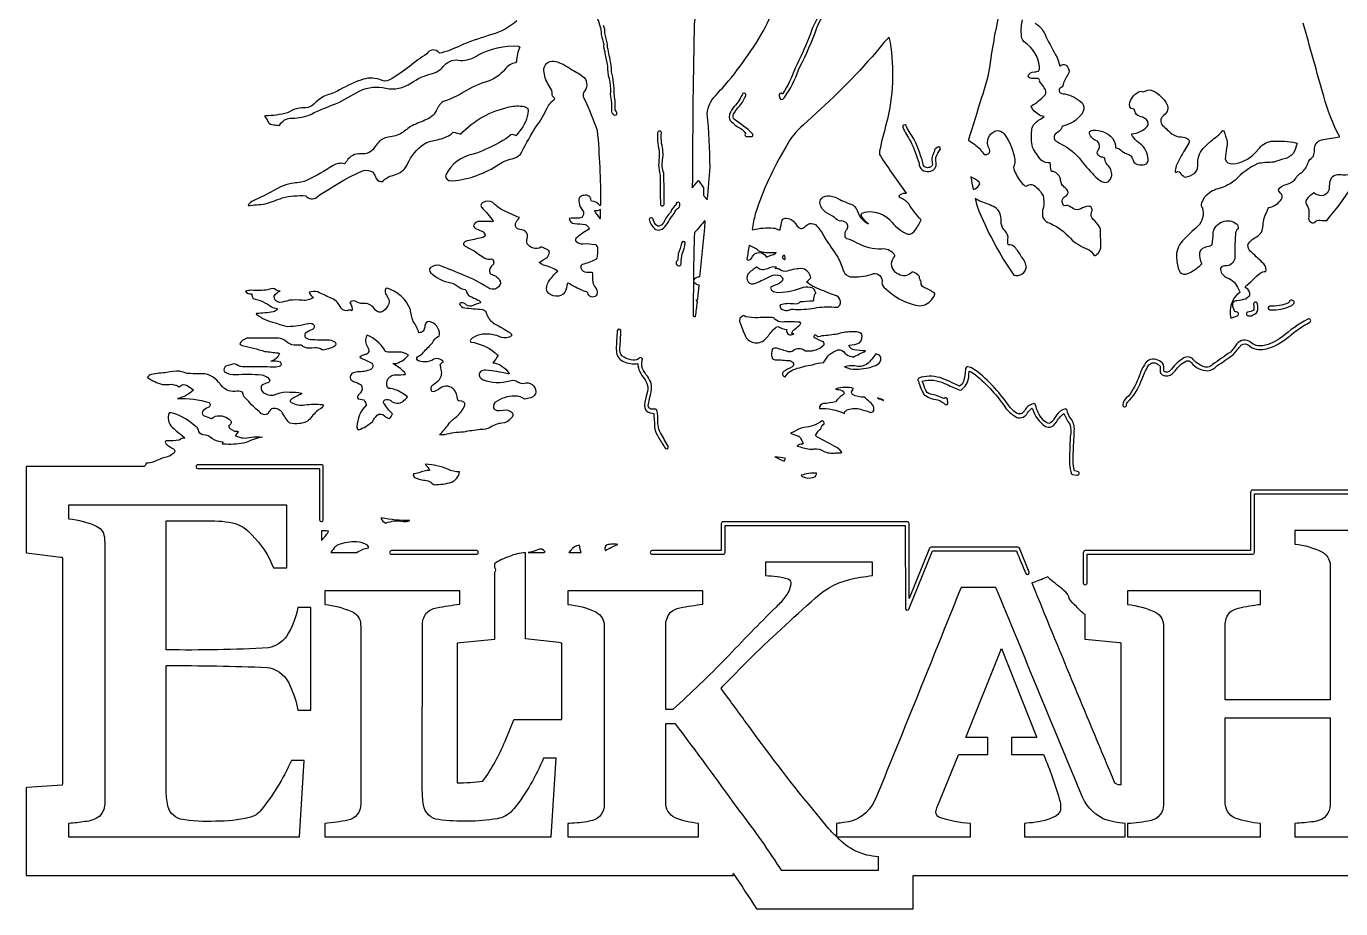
# Model space of a CAD drawing. Extents: x 0.5 to 28.5, y 0.6 to 43.4.
# Drawn here: x 0.71 to 15.94, y 22.43 to 32.66 of the extents above; entities that cross this region are included whole.
import ezdxf

# ---------------------------------------------------------------- set-up
doc = ezdxf.new("R2010")
doc.units = 0
doc.linetypes.add('0', pattern=[0])
doc.layers.add('1', color=7, linetype='0')

msp = doc.modelspace()

# ---------------------------------------------------------------- linework, layer by layer
at = {"layer": '1'}
for points in [[(8.540344, 33.155239, 0.070721), (8.449521, 32.603863, 0.003728), (8.429518, 30.783035), (8.500717, 30.868328), (8.501312, 30.86871), (8.560913, 30.782887), (8.560989, 30.696735), (8.599075, 30.650776), (8.602615, 30.645748), (8.603424, 30.649609, 0.009326), (8.634933, 31.024273, 0.027459), (8.600312, 31.644604, -0.172242), (8.69867, 31.850775, -0.019821), (8.778, 31.939068, 0.051521), (9.278996, 32.647156, 0.165371), (9.374159, 33.359829, -0.022156)], [(7.215347, 32.963093, -0.088274), (7.368088, 32.625256, -0.073813), (7.374481, 32.559452, -0.005746), (7.403366, 32.442867, 0.156517), (7.415405, 32.361324, 0.051913), (7.444611, 32.214039), (7.446991, 32.196209, 0.073699), (7.465027, 32.0508, -0.073564), (7.478745, 31.867771, -0.058927), (7.494399, 31.669825, 0.296148), (7.53372, 31.624634, 0.628052), (7.550156, 31.662739, -0.252484), (7.537384, 31.714848, 0.062849), (7.522476, 31.872082, 0.07454), (7.494664, 32.127007, 0.07171), (7.46559, 32.316959, 0.083918), (7.446198, 32.409328), (7.447235, 32.447308, -0.004043), (7.417145, 32.57542, 0.132058), (7.401794, 32.663448, 0.08743)], [(11.987274, 32.82259, 0.022174), (11.869003, 32.156979, -0.036503), (11.780909, 31.829126, -0.000697), (11.628597, 31.344156), (11.627931, 31.339756), (11.62735, 31.335346, -0.055548), (11.762909, 31.234943, 0.061281), (11.812195, 31.171932, 0.417345), (11.875793, 31.201496, 0.141045), (11.858215, 31.263256), (11.852736, 31.278585, -0.424428), (11.961897, 31.446941, -0.249152), (12.042908, 31.409557, -0.125573), (12.167739, 31.096727, -0.109066), (12.151855, 31.023441, 0.145896), (12.181732, 30.941059, 0.128868), (12.283676, 30.807468), (12.297318, 30.803852), (12.327789, 30.816784, -0.331445), (12.388733, 30.809483, -0.139283), (12.492508, 30.69173, -0.131893), (12.488038, 30.523479, 0.089673), (12.492294, 30.432178, 0.194964), (12.573669, 30.373028, -0.108057), (12.809921, 30.199467, 0.113305), (13.007977, 30.07449, -0.128835), (13.081924, 30.005581, 0.425861), (13.113846, 30.010342, 0.254888), (13.162369, 30.119137, 0.005023), (13.156876, 30.303661, 0.144783), (13.09198, 30.400501), (13.070831, 30.420574, -0.242075), (13.05072, 30.478863), (13.057342, 30.512691, 0.543404), (13.020767, 30.571041, 0.096051), (12.92926, 30.542118, -0.258391), (12.84489, 30.538824, 0.104469), (12.777781, 30.577732, 0.130252), (12.74324, 30.573978, -0.340164), (12.721282, 30.598324, -0.413544), (12.741013, 30.677898), (12.75415, 30.687389, 0.584821), (12.75953, 30.773775, 0.02755), (12.717636, 30.811016, -0.118911), (12.694261, 30.889385, 0.300743), (12.594208, 30.974751), (12.586273, 30.98061, 0.003877), (12.575287, 31.072094), (12.552628, 31.074802, -0.26465), (12.452362, 31.128262), (12.419952, 31.173534, -0.196544), (12.359283, 31.347965, -0.097733), (12.373062, 31.499058, -0.118371), (12.469803, 31.584705), (12.496033, 31.601849), (12.504822, 31.608768, -0.183375), (12.378914, 31.687338, -0.014809), (12.353821, 31.729969, 0.069392), (12.517584, 31.861176, 0.239755), (12.521484, 31.918423, 0.050101), (12.453474, 32.014233, 0.606333), (12.412552, 32.050228), (12.376648, 32.048412, -0.282611), (12.319579, 32.075024, -0.40534), (12.393201, 32.125671, 0.158009), (12.443008, 32.142338), (12.450165, 32.159855), (12.451631, 32.188236, 0.221314), (12.275416, 32.473988, -0.219469), (12.241318, 32.566944, -0.071606), (12.25383, 32.730404, 0.125284)], [(6.396347, 32.719494, -0.11175), (6.106949, 32.559132, 0.022463), (5.778854, 32.4482, -0.044799), (5.528122, 32.348026), (5.503036, 32.344044), (5.495895, 32.348797, 0.551642), (5.353317, 32.334286, 0.037428), (5.152115, 32.189709, -0.036053), (4.923161, 32.03315, -0.24293), (4.808025, 32.036961, 0.181038), (4.588318, 32.031811, 0.047797), (4.309509, 31.898388, -0.00139), (4.158676, 31.843281, 0.042737), (4.023578, 31.735268, -0.163573), (3.921078, 31.710831, 0.02418), (3.83931, 31.700817, 0.011985), (3.738403, 31.653835, -0.065597), (3.485611, 31.617725), (3.474304, 31.615025, -0.067566), (3.514969, 31.544918, 0.254825), (3.577469, 31.515507, -0.041451), (3.645477, 31.504414, -0.304854), (3.794693, 31.591442, 0.117507), (4.015944, 31.639088, -0.021634), (4.297714, 31.756756, 0.025226), (4.577621, 31.90823, -0.174525), (4.879944, 31.937973, 0.198722), (5.169891, 31.995403, -0.097423), (5.421097, 32.107815, 0.165256), (5.558121, 32.204952, -0.264636), (5.743286, 32.259922, 0.167353), (5.943832, 32.320621, -0.142372), (6.41626, 32.425053), (6.43315, 32.414967, 0.102981), (6.392075, 32.246731), (6.382767, 32.232868, 0.194183), (6.261124, 32.159977, -0.159887), (6.030502, 32.007755, 0.065564), (5.744186, 31.870052, -0.057212), (5.542633, 31.784016, 0.136081), (5.462265, 31.675053, -0.186858), (5.331161, 31.565922, 0.024202), (5.162827, 31.493298, -0.014897), (5.049881, 31.408909, -0.085769), (4.889431, 31.367777, 0.182642), (4.779541, 31.29314), (4.744904, 31.246708, -0.292043), (4.589401, 31.178471, 0.279958), (4.425474, 31.094673, -0.001913), (4.39949, 31.063663, 0.192076), (4.267776, 31.042019, -0.024989), (3.969318, 30.872017, -0.087555), (3.813522, 30.839779, 0.123056), (3.575165, 30.74744, -0.019317), (3.341395, 30.633713, 0.068648), (3.287399, 30.589954), (3.283142, 30.578808, 0.009414), (3.481689, 30.597813, 0.026175), (3.677399, 30.66827, -0.074443), (3.953293, 30.691799, 0.422188), (4.079041, 30.675694), (4.12003, 30.704977, -0.004678), (4.420691, 30.889872, -0.032514), (4.618433, 30.982836, -0.221232), (4.730316, 30.964809, -0.06844), (4.767715, 30.890461, 0.329054), (4.844055, 30.858547, -0.156267), (4.959732, 30.928471), (5.001877, 30.942257, 0.22059), (5.130676, 31.062763, -0.12797), (5.318102, 31.289932, -0.114541), (5.454295, 31.335335, 0.084411), (5.624445, 31.398487, 0.039468), (5.660721, 31.42934, -0.009443), (5.746765, 31.406918, -0.152315), (6.309663, 31.7204, -0.119364), (6.479908, 31.724918), (6.500763, 31.719059), (6.523453, 31.70261), (6.526199, 31.676754, -0.157254), (6.427205, 31.43919, -0.019311), (6.385391, 31.386051, 0.212772), (6.325699, 31.398945, -0.078692), (6.27037, 31.351994, -0.028365), (5.969924, 31.198982), (5.931223, 31.1854), (5.891969, 31.173515, 0.24212), (5.5742, 30.935961, 0.478809), (5.621002, 30.868252), (5.653061, 30.865582, 0.128378), (6.19044, 31.058613, -0.086411), (6.366491, 31.125914, 0.204091), (6.453812, 31.200085, -0.016845), (6.620973, 31.495914, 0.069512), (6.746458, 31.707514, -0.112258), (6.83728, 31.812923), (6.83403, 31.82169, -0.330731), (6.806702, 31.881153, 0.104243), (6.79628, 31.917278), (6.752288, 31.996166, -0.124954), (6.709722, 32.16452, -0.458057), (6.848633, 32.248196, -0.085151), (7.034195, 32.150608, -0.058958), (7.178483, 32.061588, -0.363218), (7.170522, 31.886389, 0.244051), (7.170135, 31.829258), (7.185349, 31.804935, -0.009954), (7.32837, 31.449711, -0.022311), (7.366592, 30.596523), (7.363815, 30.575428, 0.192042), (7.262909, 30.630375), (7.257599, 30.636395, 0.512453), (7.171738, 30.696545, 0.524712), (7.117004, 30.614841, 0.160555), (7.160859, 30.519131, -0.63365), (7.108032, 30.430996, 0.059131), (7.003845, 30.428852, 0.369353), (7.063644, 30.370914, -0.006624), (7.188172, 30.358862, -0.240774), (7.235016, 30.312786), (7.228592, 30.302921, 0.051707), (7.080638, 30.197495, 0.43488), (7.090045, 30.158184, 0.21329), (7.159348, 30.13644, -0.074365), (7.307181, 30.125952, -0.272424), (7.331024, 30.085232, -0.088606), (7.322998, 29.966923, -0.100714), (7.30455, 29.94939, -0.047064), (7.154922, 29.89658, 0.430837), (7.139664, 29.856129, 0.374115), (7.205063, 29.808903, -0.008177), (7.26944, 29.805782, -0.077362), (7.27211, 29.718548, 0.149736), (7.314331, 29.618862), (7.324066, 29.596668, -1.207515), (7.219833, 29.568684), (7.207901, 29.578938), (7.187622, 29.583241, -0.045607), (7.009964, 29.67094), (6.991684, 29.679173), (6.980882, 29.676479, -0.084285), (6.954559, 29.573627, -0.499027), (6.747954, 29.584003, -0.249966), (6.765045, 29.695927, -0.076843), (6.87149, 29.819958, 0.079268), (6.704776, 29.889399, -0.068722), (6.654144, 29.919537, 0.033035), (6.750793, 29.982487, 0.202084), (6.774033, 30.042782, 0.229178), (6.727017, 30.077385, -0.022063), (6.686661, 30.097515), (6.675568, 30.09531, -0.401146), (6.518112, 30.136639, -0.166209), (6.521114, 30.21649, 0.416932), (6.454865, 30.296535), (6.431488, 30.302021, -0.659565), (6.398071, 30.399899, 0.036355), (6.425737, 30.438381, 0.001337), (6.226883, 30.528362, -0.06398), (6.117218, 30.614693, 0.302926), (6.006439, 30.612743, 0.599346), (5.990433, 30.557087, -0.038302), (6.123871, 30.398388), (6.120131, 30.391705, 0.005047), (5.943776, 30.39377, 0.278181), (5.895981, 30.348942, 0.31537), (5.93071, 30.308125, -0.032748), (6.008286, 30.272343), (6.019958, 30.260212), (6.0298, 30.239651), (6.025879, 30.223888), (6.010727, 30.212055), (5.986774, 30.203188, -0.000789), (5.822451, 30.171511), (5.798035, 30.161289, 0.39129), (5.779709, 30.124958), (5.785156, 30.118214, 0.035992), (5.900253, 30.056889, 0.056421), (6.046829, 29.959919, 0.096722), (6.102676, 29.961208, -0.493632), (6.11873, 29.890682, 0.344848), (6.083705, 29.79599, 0.225597), (6.109406, 29.778973, -0.216486), (6.205367, 29.701191, -0.367599), (6.165848, 29.623432, -0.32444), (6.059875, 29.627514, 0.05741), (5.780472, 29.771595, 0.011246), (5.503036, 29.883364, 0.240925), (5.393199, 29.857779, 0.393449), (5.397644, 29.804714, 0.166245), (5.633026, 29.685047, -0.079599), (5.727341, 29.632183, 0.107696), (5.79744, 29.606655), (5.808517, 29.596478, 0.298419), (5.879309, 29.517351, 0.000409), (5.961084, 29.47871, -0.18286), (5.977432, 29.453152, 0.052412), (5.872646, 29.413586, -0.276559), (5.798386, 29.438953, 0.304037), (5.732529, 29.4445, 0.335813), (5.79393, 29.393452, -0.000463), (5.997198, 29.37442, -0.334805), (6.047698, 29.316223, 0.172597), (6.138153, 29.210491, -0.023126), (6.313675, 29.10696), (6.33609, 29.088207), (6.334564, 29.069965, -0.255031), (6.217056, 29.051701, 0.131468), (5.998561, 29.088814, 0.106126), (5.879852, 29.043438), (5.865417, 29.028568), (5.855591, 29.011646), (5.86322, 28.996822, -0.140344), (6.135686, 28.878706, -0.009187), (6.180008, 28.846279, -0.076344), (6.116959, 28.757412), (6.132721, 28.7579, -0.181406), (6.302567, 28.64246), (6.306534, 28.631161), (6.290924, 28.630482, 0.03182), (6.037588, 28.672468, 0.123605), (5.97551, 28.65588, 0.449783), (5.983597, 28.575809), (6.005478, 28.561619, 0.167131), (6.314621, 28.55022, -0.125001), (6.386978, 28.54932, 0.279001), (6.503014, 28.525452, -0.50837), (6.613739, 28.398273, -0.23841), (6.53418, 28.346989), (6.489029, 28.334484, 0.208726), (6.37381, 28.370945, 0.166084), (6.142186, 28.296259, 0.315922), (6.13533, 28.219219, 0.229115), (6.195419, 28.205997), (6.236923, 28.209522, -0.238498), (6.342163, 28.181858, -0.376055), (6.332108, 28.114361, -0.201559), (6.222137, 28.058201, 0.12694), (6.08934, 28.008846, -0.122529), (5.973618, 27.983311, 0.016699), (5.777161, 27.955181, 0.05108), (5.558433, 27.923695, -0.045124), (5.500687, 27.922436, 0.050466), (5.607269, 28.049824, -0.0612), (5.699951, 28.134251, 0.102127), (5.791853, 28.257231, 0.455513), (5.75975, 28.313503), (5.725662, 28.31702), (5.711608, 28.32616, 0.15355), (5.659943, 28.456951, 0.401133), (5.488928, 28.448736, -0.09377), (5.426865, 28.419132), (5.412521, 28.425297, -0.437351), (5.430374, 28.506489, 0.044807), (5.499793, 28.564102, 0.26197), (5.516373, 28.695036, -0.026871), (5.51001, 28.738026, -0.085194), (5.542114, 28.764965), (5.543365, 28.769894), (5.541046, 28.775539, 0.299769), (5.434875, 28.80032, -0.192018), (5.327667, 28.769466, -0.177099), (5.244434, 28.786242, -0.506189), (5.257095, 28.833012, 0.122025), (5.31433, 28.879786, -0.001395), (5.418915, 28.987164, -0.204585), (5.486529, 29.062983), (5.495285, 29.067265), (5.497711, 29.071033), (5.501464, 29.083492, 0.362395), (5.379798, 29.234587, 0.41302), (5.332596, 29.185863), (5.329864, 29.170788, -0.422942), (5.261597, 29.105427, 0.070616), (5.197525, 29.235538, -0.05877), (5.16333, 29.376362, 0.225164), (4.897995, 29.620731), (4.878953, 29.61813, 0.297021), (4.887207, 29.539677), (4.901671, 29.515194, -0.311629), (4.900757, 29.416103, -0.18682), (4.82637, 29.344517, -0.311924), (4.742889, 29.385189, 0.303595), (4.613734, 29.442589, -0.13018), (4.525558, 29.471478, 0.324686), (4.461609, 29.453724), (4.465027, 29.446056, -0.24913), (4.486984, 29.359333, 0.26403), (4.431839, 29.360554, -0.336928), (4.348022, 29.410763, 0.211689), (4.236299, 29.509335, -0.00233), (4.090714, 29.577793, 0.143172), (3.99028, 29.575077, 0.17739), (4.04213, 29.5144, -0.196755), (3.911331, 29.481213, 0.044298), (3.761749, 29.481762, -0.053136), (3.64791, 29.455414, -0.412871), (3.586273, 29.528454, -0.181512), (3.653488, 29.588131, -0.153534), (3.588943, 29.613628, 0.197419), (3.513855, 29.602215, -0.054823), (3.322301, 29.597183, 0.053559), (3.251282, 29.587429, 0.315921), (3.324692, 29.555393, 0.005295), (3.339798, 29.503201, -0.101997), (3.552628, 29.406536, 0.1073), (3.61911, 29.385647), (3.620422, 29.376026, -0.197115), (3.574097, 29.347935, -0.029513), (3.382156, 29.327435), (3.375092, 29.323994), (3.378983, 29.319584, 0.107132), (3.596115, 29.221119, 0.045224), (3.742126, 29.17931, 0.054535), (3.986175, 29.214079, -0.134454), (4.038452, 29.206219, -0.591696), (4.018265, 29.139332, 0.086859), (3.944305, 29.096821, 0.48603), (3.96788, 29.037441), (3.985748, 29.031353), (4.006226, 29.02734, 0.00463), (4.226684, 29.021587, -0.121462), (4.29361, 28.995472, -0.514363), (4.280365, 28.945919, -0.062442), (4.149689, 28.901928), (4.140106, 28.906078, 0.227343), (4.054413, 28.930271), (4.021347, 28.927891, -0.192923), (3.918762, 28.947308, 0.327699), (3.889389, 28.959873, -0.033011), (3.790588, 28.96529, -0.109709), (3.704544, 29.019215, 0.158352), (3.611099, 29.043728), (3.553595, 29.042774, -0.021001), (3.330591, 29.044477), (3.305283, 29.043579, 0.29439), (3.188004, 28.979183, 0.349927), (3.214569, 28.959309, -0.015055), (3.477858, 28.889706, 0.001907), (3.631911, 28.870747), (3.645706, 28.865284, -0.258946), (3.545914, 28.774235, -0.167823), (3.653077, 28.767981, -0.606917), (3.643967, 28.713818, -0.09849), (3.503815, 28.711613, -0.015531), (3.218947, 28.711918, -0.127984), (3.131088, 28.745647, 0.039561), (3.025406, 28.716946, 0.291595), (3.004211, 28.659206), (3.010498, 28.65086, 0.157493), (3.138824, 28.61977, -0.041645), (3.438167, 28.617359), (3.456803, 28.612782), (3.474906, 28.606417, -0.261433), (3.533219, 28.551798, -0.355232), (3.513229, 28.52599, 0.090626), (3.441925, 28.495853), (3.435472, 28.48621, 0.398072), (3.488065, 28.396927, 0.227318), (3.62146, 28.398952, -0.103972), (3.763596, 28.418941, -0.061977), (3.901962, 28.405254), (3.902664, 28.398937), (3.891571, 28.391117, 0.055642), (3.776451, 28.328878, 0.470467), (3.78299, 28.298145, 0.162173), (3.940292, 28.269535, -0.055991), (4.145142, 28.272892), (4.158615, 28.266621, -0.190123), (4.10434, 28.216679, 0.071008), (3.997425, 28.103601, -0.204804), (3.875885, 28.055126, -0.116507), (3.76767, 28.058941), (3.759857, 28.064144, -0.03126), (3.673064, 28.18812, 0.286374), (3.553757, 28.223005), (3.546363, 28.217377, 0.003945), (3.518262, 28.178238), (3.517181, 28.170414, -0.460363), (3.417236, 28.188816, -0.052838), (3.273629, 28.327963, 0.006421), (3.233673, 28.366199, -0.012893), (3.217697, 28.418331, 0.178967), (3.128494, 28.424763, -0.24655), (2.971771, 28.496403), (2.942261, 28.531574, 0.253527), (2.71698, 28.630527, -0.008697), (2.577057, 28.633305, 0.010598), (2.490311, 28.660519, 0.074252), (2.340744, 28.644451, 0.027009), (2.161827, 28.623257, 0.187973), (2.119141, 28.586514, 0.077245), (2.289963, 28.505276, 0.015348), (2.402802, 28.508945, -0.086157), (2.482986, 28.478313), (2.491837, 28.483685, -0.374051), (2.576065, 28.493053, -0.031366), (2.644531, 28.449116), (2.65036, 28.441166, -0.13906), (2.465714, 28.342632, -0.090492), (2.831618, 28.29693, -0.611469), (2.820984, 28.2411, 0.127239), (2.753929, 28.193447, 0.441958), (2.775238, 28.142071, 0.042535), (2.859451, 28.113613), (2.878281, 28.124126), (2.904144, 28.137508, -0.277483), (3.083394, 28.086618, -0.234246), (3.084747, 28.05035), (3.054489, 28.023899, 0.285692), (3.159515, 27.963787), (3.167191, 27.962254, 0.010047), (3.135696, 27.915966), (3.138855, 27.910961, 0.187621), (3.31962, 27.895939, -0.064702), (3.448975, 27.896175, 0.07318), (3.267166, 27.836033), (3.229887, 27.826984, -0.056859), (2.999492, 27.8141), (2.986282, 27.81432, -0.060978), (2.993973, 27.836819, -0.144643), (2.869039, 27.877678, 0.183236), (2.7621, 27.922222, -0.334042), (2.707306, 27.982517, 0.179831), (2.677124, 28.020252, 0.093407), (2.423355, 28.171268), (2.395737, 28.176891), (2.370773, 28.17767, 0.320968), (2.403832, 28.011742, 0.057843), (2.497269, 27.934498), (2.524658, 27.911961), (2.552032, 27.886883), (2.54747, 27.884342, 0.189039), (2.485367, 27.862865, -0.039805), (2.337708, 27.853069), (2.324829, 27.851093), (2.32193, 27.839123), (2.331116, 27.82233, 0.086815), (2.41966, 27.75897, -0.594838), (2.415188, 27.704956, -0.121462), (2.337402, 27.665874, 0.049808), (2.190887, 27.610432, -0.068042), (2.103149, 27.594227, -0.150657), (2.079575, 27.554272), (0.713943, 27.554279), (0.713623, 27.538929), (0.713623, 26.558819), (0.717987, 26.557072), (1.112396, 26.507641), (1.129501, 26.504818), (1.13147, 26.492268), (1.131454, 23.888546), (1.130356, 23.866352), (0.718689, 23.837032), (0.713623, 23.835766), (0.713623, 22.835239), (0.713959, 22.818371), (8.903534, 22.818424), (8.903535, 22.841419, -0.005954), (9.171784, 22.433842), (10.987793, 22.433842), (10.988663, 22.439205), (10.988647, 22.817722), (11.008377, 22.818371), (17.318741, 22.818363)], [(12.402803, 32.691433, -0.169048), (12.525162, 32.536366, 0.005756), (12.655453, 32.293186, -0.054421), (12.685684, 32.196712), (12.694367, 32.197399, -0.508374), (12.776505, 32.18581, -0.358773), (12.778992, 32.093189, 0.111859), (12.723035, 31.965389, -0.017686), (12.679503, 31.927662, 0.469055), (12.710693, 31.877514), (12.724701, 31.873882), (12.745628, 31.871656, -0.140121), (12.944645, 31.767796, -0.28644), (12.959045, 31.671909), (12.940399, 31.638577, -0.174459), (12.723206, 31.499378), (12.708846, 31.490162, -0.220345), (12.674667, 31.436558), (12.64917, 31.417469, 0.483261), (12.635071, 31.331562, 0.063869), (12.735107, 31.275021, -0.10403), (12.958394, 31.070702, 0.042049), (13.127029, 30.888103), (13.170975, 30.858028), (13.211624, 30.844303), (13.246979, 30.851879), (13.275024, 30.885715), (13.288666, 30.926044, 0.230407), (13.236649, 31.052631, -0.174956), (13.210315, 31.121071, 0.359962), (13.190475, 31.134533, 0.014446), (13.148758, 31.145641), (13.133286, 31.163609, -0.459028), (13.132676, 31.219046, 0.37862), (13.12204, 31.3241, -0.255406), (13.030176, 31.418337, -0.307249), (13.051025, 31.446255), (13.07074, 31.451954, -0.224128), (13.29834, 31.359287, -0.135165), (13.333954, 31.248104, -0.216352), (13.405838, 31.210133, 0.12443), (13.485673, 31.17103, -0.218112), (13.526199, 31.126568), (13.535309, 31.104084, 0.349303), (13.610214, 31.051128, 0.150465), (13.689926, 31.061443, 0.256326), (13.708144, 31.1397, 0.212877), (13.596737, 31.310024, -0.066362), (13.528183, 31.380665), (13.521805, 31.395901), (13.52121, 31.410427, 0.181515), (13.699306, 31.492971, 0.422301), (13.680538, 31.581774, 0.130422), (13.610805, 31.612352, -0.24352), (13.555801, 31.670734), (13.547913, 31.696796), (13.515533, 31.703838), (13.498581, 31.722576), (13.494843, 31.749691, -0.22758), (13.597565, 31.894527), (13.626968, 31.902073), (13.654175, 31.894749), (13.677582, 31.902531), (13.704102, 31.916546), (13.734146, 31.917881), (13.766296, 31.908703, -0.153374), (13.925125, 31.754108, -0.409521), (13.893738, 31.627247), (13.882567, 31.616482, 0.447089), (13.877654, 31.506517, -0.000386), (13.984299, 31.408421, 0.154186), (14.096925, 31.374052, -0.090656), (14.173491, 31.349072, -0.330022), (14.17984, 31.302845, -0.07436), (14.134688, 31.223421, 0.043476), (14.035747, 31.037704, 0.068522), (14.023529, 30.964077), (14.033096, 30.964291, -0.452989), (14.077362, 30.959934, 0.057252), (14.129196, 30.910091), (14.139938, 30.907246, 0.119011), (14.250812, 30.954098, 0.253985), (14.284718, 31.071989, -0.217054), (14.367664, 31.258966, -0.046217), (14.510982, 31.382673, 0.03036), (14.577148, 31.447323), (14.586868, 31.442539, -0.021959), (14.624756, 31.32233, -0.106902), (14.618628, 31.244141, 0.017261), (14.601455, 31.118053, 0.335439), (14.688354, 31.06184, 0.18266), (14.945313, 31.184628), (14.998886, 31.242939, -0.227146), (15.15976, 31.32465, -0.063918), (15.422714, 31.305531), (15.436951, 31.297077, -0.030347), (15.39119, 31.180111, -0.172121), (15.286483, 31.12006, -0.000803), (15.166045, 31.082315), (15.144424, 31.079273, 0.049794), (14.981094, 31.064785, 0.098171), (14.720287, 30.873783, -0.09957), (14.577576, 30.793461), (14.522873, 30.77393, 0.138435), (14.363022, 30.675236), (14.327928, 30.609921, 0.311974), (14.338837, 30.549801, -0.286235), (14.284744, 30.339001), (14.263016, 30.316753, 0.037311), (14.089708, 30.147161, 0.205406), (14.04184, 29.947712, 0.106364), (14.080948, 29.801723, 0.272389), (14.171143, 29.791683, 0.096211), (14.316025, 29.889156), (14.333771, 29.903347, -0.136634), (14.310712, 30.035208, -0.246419), (14.362625, 30.093945), (14.391663, 30.104084), (14.427719, 30.110912), (14.45285, 30.124516, 0.023142), (14.463744, 30.263432, -0.561246), (14.734208, 30.366825, -0.263821), (14.753098, 30.30891, 0.270653), (14.721207, 30.244419, 0.023007), (14.714195, 29.964703, -0.376237), (14.606049, 29.881575, 0.090169), (14.55722, 29.864719), (14.549484, 29.853664), (14.547988, 29.837902, 0.261933), (14.626328, 29.743168, -0.209381), (14.756424, 29.610302), (14.767899, 29.585064), (14.771194, 29.571957, 0.307439), (14.670059, 29.275982, 0.031793), (14.752574, 29.30625, 0.710725), (14.731049, 29.346279, -0.342304), (14.70708, 29.368483, -0.151676), (14.692627, 29.454861, -0.246562), (14.738098, 29.479092, 0.044982), (14.84436, 29.499218, -0.063949), (14.887604, 29.535313, 0.308401), (14.842072, 29.627216), (14.83371, 29.635456, -0.00452), (15.006925, 29.795971, -0.100197), (15.0728, 29.815426), (15.079376, 29.82983, 0.210558), (15.032928, 29.920261, 0.005012), (14.893754, 30.051878, -0.160563), (14.86438, 30.118694), (14.867813, 30.129963, -0.15), (14.966766, 30.214916, 0.262525), (15.041992, 30.348934, -0.119895), (15.090386, 30.513493, -0.081384), (15.106873, 30.556469, 0.215733), (15.258866, 30.657003, 0.271723), (15.248779, 30.719234), (15.222946, 30.743549), (15.219376, 30.760601, -0.20125), (15.307556, 30.823025, 0.087677), (15.40654, 30.871357, -0.148805), (15.496521, 30.96722, 0.133222), (15.563889, 31.076092, -0.149611), (15.615555, 31.13773, 0.167005), (15.635651, 31.202419), (15.638824, 31.238735, -0.382017), (15.737793, 31.344318, -0.018417), (15.928558, 31.373623), (15.925339, 31.381397, -0.053772), (15.745899, 31.844595, -0.003614), (15.508151, 32.69146)], [(16.950287, 26.814724), (15.410095, 26.814732), (15.409607, 26.813305), (15.409607, 26.658161, -0.082835), (15.730618, 26.564377, -0.28865), (15.819397, 26.380222), (15.819397, 24.861843), (15.818253, 24.851383), (14.612701, 24.851376), (14.602112, 24.851711), (14.602233, 25.712208, -0.186585), (14.657333, 25.86697, -0.126192), (14.757095, 25.915318, -0.036097), (15.011887, 25.959141), (15.011887, 26.114536), (15.004883, 26.114872), (13.476166, 26.11488), (13.471191, 26.114368), (13.471191, 25.958904), (13.47348, 25.957958, -0.077128), (13.795899, 25.868629, -0.289306), (13.88884, 25.696102), (13.889038, 25.682987), (13.888931, 23.657475), (13.887619, 23.63361, -0.349178), (13.745773, 23.456509, -0.04175), (13.471191, 23.420597), (13.471191, 23.265148), (13.475082, 23.264523), (15.003448, 23.264515), (15.011887, 23.264767), (15.011902, 23.420055), (15.009949, 23.421314, -0.05934), (14.720433, 23.481249, -0.31077), (14.602984, 23.675474, -0.019109), (14.602112, 23.774967), (14.602127, 24.643826), (14.611267, 24.644489), (15.817719, 24.644482), (15.819397, 24.638805), (15.819351, 23.656429), (15.818604, 23.63615, -0.369353), (15.66148, 23.449215), (15.630453, 23.441799, -0.012066), (15.409609, 23.421099), (15.409607, 23.266132), (15.40979, 23.264523), (16.950302, 23.264523)]]:
    msp.add_lwpolyline(points, format="xyb", dxfattribs=at)
for points in [[(9.435318, 31.849789), (9.443085, 31.821827, 0.626881), (9.487152, 31.819996), (9.496567, 31.829739, 0.072159), (9.661331, 32.152317), (9.672791, 32.178928, 0.034037), (9.872543, 32.638248, -0.093635), (10.087738, 32.955257), (10.126862, 32.987995, -0.085095), (10.500546, 33.163158, -0.044268), (10.622148, 33.17841, 0.831837), (10.615646, 33.221104, 0.122967), (10.248917, 33.112141), (10.199997, 33.085369, 0.138012), (9.928909, 32.832645, 0.073818), (9.783707, 32.527508, -0.015418), (9.621552, 32.170979, -0.061529), (9.47435, 31.872478), (9.471863, 31.872478, 0.808235)], [(10.649261, 29.632877), (10.676667, 29.610098), (10.704102, 29.587351, 0.152806), (11.064823, 29.417459, 0.263153), (11.214126, 29.506748, 0.112332), (11.239624, 29.553867), (11.237228, 29.559597, 0.081354), (11.118866, 29.626301, -0.142494), (11.082382, 29.66428, 0.193582), (11.068146, 29.716984, -0.150619), (11.063217, 29.754963, 0.163126), (10.974869, 29.810047, -0.337185), (10.837343, 29.774088, -0.323038), (10.737654, 29.904245, -0.161986), (10.775131, 29.992191, 0.298252), (10.762955, 30.019978, 0.238521), (10.623871, 30.07494, -0.143969), (10.34024, 30.144772, 0.057148), (10.219284, 30.193645, -0.318529), (10.200256, 30.242916, -0.187812), (10.22383, 30.306667, 0.401173), (10.206892, 30.380539, 0.247627), (10.142883, 30.399426, -0.16972), (10.077896, 30.440281, 0.017753), (9.974106, 30.502048, -0.209664), (9.907626, 30.612698, -0.421227), (9.989911, 30.689661, -0.175252), (10.11554, 30.658665, 0.029527), (10.288177, 30.587147, -0.163169), (10.34996, 30.494534, 0.183378), (10.455948, 30.37649), (10.463034, 30.371166), (10.470048, 30.365749, -0.067182), (10.388426, 30.457724, -0.419776), (10.407318, 30.49612), (10.427872, 30.503582, -0.278704), (10.745636, 30.381344, 0.119103), (10.926346, 30.245495, 0.262432), (11.011383, 30.29353, 0.057382), (11.079712, 30.412632, -0.044029), (10.936879, 30.597172, 0.130821), (10.834064, 30.669468, -0.574366), (10.842274, 30.707066, -0.186373), (10.910341, 30.721872, -0.010858), (10.60819, 31.157265, -0.148527), (10.60289, 31.214596, -0.020699), (10.684978, 31.542753, 0.099546), (10.726016, 32.46574), (10.718595, 32.497707), (10.709915, 32.529362), (10.650024, 32.46616, -0.038847), (9.859894, 31.645771), (9.716583, 31.514431, 0.09158), (9.515627, 31.262127, 0.057397), (9.158676, 30.482632, 0.016571), (9.121277, 30.30286), (9.131592, 30.297695, -0.086781), (9.368675, 30.318476, -0.063207), (9.431122, 30.298519), (9.448532, 30.297512, -0.028284), (9.469386, 30.408602, -0.324641), (9.521484, 30.430729, -0.264835), (9.63531, 30.353262, 0.146561), (9.686405, 30.313614, 0.24223), (9.727325, 30.328609), (9.745773, 30.344303, -0.442201), (9.873093, 30.341297, -0.086159), (9.960626, 30.207769, 0.000125), (10.114731, 29.981464, -0.065775), (10.178826, 29.821796, 0.316212), (10.294006, 29.7514, 0.092732), (10.528042, 29.789726, -0.556322), (10.62534, 29.68334, 0.208757)], [(8.984039, 31.474667, -0.033077), (9.050583, 31.419827, 0.779885), (9.057999, 31.37788, 0.075334), (9.122283, 31.380201, 0.490751), (9.124329, 31.414837, 0.043886), (8.917513, 31.573919, -0.30173), (8.907364, 31.636089, -0.073318), (8.976974, 31.731319, 0.073841), (9.05101, 31.856335, 0.905455), (9.006912, 31.862011, -0.080242), (8.899091, 31.707554, 0.155862), (8.857506, 31.603619, 0.224159), (8.897293, 31.535488, 0.042834)], [(8.027832, 31.327671, 0.057769), (8.044037, 31.216145, -0.041932), (8.038086, 31.049938, 0.068477), (8.058228, 30.932241, 0.006472), (8.059906, 30.588322, 0.90251), (8.102262, 30.600895, 0.008528), (8.099686, 30.955708, -0.142828), (8.085419, 31.106266, 0.105262), (8.073608, 31.298199, -0.029807), (8.071092, 31.425701, 0.881512), (8.027832, 31.420261)], [(11.250717, 31.128902), (11.251526, 31.136684, -0.082101), (11.302826, 31.227192, 0.694857), (11.272125, 31.254612), (11.243271, 31.235065, 0.374963), (11.235656, 31.207188, 0.219213), (11.209763, 31.070309, -0.519945), (11.166336, 31.018391, -0.497075), (11.101279, 31.072002, 0.093474), (11.077301, 31.146076, 0.086925), (10.930515, 31.454363, -0.03318), (10.906341, 31.505322, 0.787903), (10.868027, 31.486485, 0.044501), (10.960587, 31.321888, -0.023352), (11.057494, 31.069073, 0.487807), (11.173172, 30.974941, 0.481218), (11.25322, 31.079205, -0.032353)], [(15.570221, 30.44418, 0.586), (15.640076, 30.382229, -0.328074), (15.702805, 30.407887, 0.041611), (15.782104, 30.406986, 0.028165), (16.073593, 30.798893, 0.097958), (16.087189, 30.967083, -0.224344), (15.966019, 30.93214), (15.945862, 30.933399), (15.926041, 30.934193, 0.432467), (15.81041, 30.836666), (15.808365, 30.794132, -0.373871), (15.722168, 30.691044, -0.109894), (15.628906, 30.724285, 0.09111), (15.545551, 30.64889, 0.322977), (15.556973, 30.572294, -0.165057), (15.572021, 30.491444)], [(11.704468, 30.772236, 0.174063), (11.758578, 30.82992, 0.183086), (11.753998, 30.85136, 0.024615), (11.657623, 30.911907), (11.656265, 30.904522, 0.010702), (11.681641, 30.769085, 0.087897)], [(7.976746, 30.412792, 0.813225), (7.928436, 30.420689, 0.160494), (7.994767, 30.308943, 0.387318), (8.105719, 30.32642, 0.10437), (8.16333, 30.4137, -0.005812), (8.221008, 30.487926, -0.188255), (8.269157, 30.551466, 0.35844), (8.277405, 30.613308, 0.713224), (8.240768, 30.589085), (8.238556, 30.58485, 0.154366), (8.179474, 30.503841, 0.083358), (8.098242, 30.38376, -0.184419), (8.043136, 30.340145, -0.338315), (7.999542, 30.36797, -0.030321)], [(11.732346, 30.559116, 0.05653), (12.153854, 29.771824, 0.480301), (12.299194, 29.870541, 0.127369), (12.239273, 29.99036, 0.04893), (12.167023, 30.096325, 0.1974), (12.087387, 30.124119, -0.059593), (12.088258, 30.212025, 0.181684), (12.035614, 30.304768, -0.179059), (12.007233, 30.393711), (12.006226, 30.424061, 0.298273), (11.917511, 30.568134, 0.01933), (11.751438, 30.633833, -0.034502), (11.706345, 30.659817, 0.006992)], [(7.363708, 30.424084), (7.367645, 30.430195), (7.367233, 30.522671), (7.365677, 30.531643, -0.190886), (7.294693, 30.519054, 0.064777)], [(8.494568, 29.751728, -0.04284), (8.515045, 29.755886), (8.52171, 29.785015, 0.001194), (8.580121, 30.398167), (8.571091, 30.4034, -0.03202), (8.453431, 30.266445, 0.008344), (8.441193, 29.29668, 0.098493), (8.466522, 29.295422, 0.020732), (8.487732, 29.458988, -0.016023), (8.47435, 29.487057, 0.022832), (8.491058, 29.486874), (8.492676, 29.498264), (8.508911, 29.655857, -0.224971), (8.446716, 29.693569, -0.407628)], [(8.280548, 29.881039, 0.351959), (8.299774, 29.911274, -0.016071), (8.312454, 30.017483, 0.089471), (8.345398, 30.144917, 0.777388), (8.302872, 30.143673, -0.041657), (8.267349, 30.018627, 0.049884), (8.259689, 29.942158, 0.903289)], [(9.358124, 30.008541, 0.060591), (9.398544, 30.027615), (9.401947, 30.034542, -0.051034), (9.241089, 30.035877, -0.118824), (9.183459, 30.066042, 0.033918), (9.09111, 30.11607), (9.087646, 30.114666, 0.003756), (9.062149, 29.956404), (9.072998, 29.945881, 0.384356), (9.126511, 29.989491, -0.582505), (9.281296, 29.99165), (9.289917, 29.980526, -0.068788)], [(9.496246, 29.94891, 0.389986), (9.493088, 30.00536, 0.212818), (9.469589, 29.972019, -0.107466)], [(9.406464, 29.864429), (9.406509, 29.866039, 0.17363), (9.299667, 29.847218, -0.327675), (9.183042, 29.861015), (9.178786, 29.863188), (9.174484, 29.865269, 0.068368), (9.074051, 29.783192, 0.791433), (9.160172, 29.678234, 0.010583), (9.342834, 29.763853, -0.204599), (9.446557, 29.766863, -0.178425), (9.476471, 29.729801), (9.473816, 29.711582, -0.155328), (9.389206, 29.655643), (9.342163, 29.63718), (9.333969, 29.622295), (9.348328, 29.598309), (9.370895, 29.582539), (9.399734, 29.573719), (9.432877, 29.57056, 0.073933), (9.717277, 29.632359, -0.144564), (9.820753, 29.626493, -0.222907), (9.846802, 29.587711), (9.851439, 29.57896, -0.609482), (9.850388, 29.554127, 0.144392), (9.832184, 29.481373), (9.828873, 29.472309, -0.014945), (9.678268, 29.464054, -0.279788), (9.600769, 29.438549, 0.107925), (9.450245, 29.427973, 0.377809), (9.446793, 29.401699), (9.456802, 29.384594, 0.157956), (9.531235, 29.362949, -0.172128), (9.626221, 29.376492, 0.063221), (9.873672, 29.398083, -0.05716), (10.101096, 29.399935, 0.438626), (10.144543, 29.472551, 0.339427), (10.074982, 29.540806), (10.055249, 29.547075, 0.004522), (9.847255, 29.631754, -0.063598), (9.754196, 29.694813, -0.017338), (9.804138, 29.73959, 0.210044), (9.730362, 29.841), (9.709396, 29.847073, 0.108905), (9.527139, 29.817213, -0.217312), (9.439484, 29.838825, 0.161439), (9.383743, 29.847286)], [(14.881317, 29.302296, 0.292264), (14.929581, 29.316135, 0.377755), (14.980225, 29.375118, 0.123184), (14.970688, 29.453884, 0.820774), (14.933441, 29.42561, -0.068237), (14.934174, 29.365765, -0.074729), (14.861588, 29.343624, 0.959142)], [(15.34491, 29.458073), (15.336395, 29.45126, -0.125799), (15.119446, 29.41456, 1.06862), (15.131241, 29.370907, 0.136192), (15.363316, 29.416306, 0.084354), (15.402028, 29.447384, 0.428317), (15.389206, 29.476421), (15.37442, 29.481991, 0.575901)], [(8.978012, 29.229977, -0.002615), (9.044688, 29.06262, 0.518887), (9.282379, 29.038395), (9.307587, 29.065815, -0.060631), (9.401581, 29.170322), (9.419891, 29.176235, 0.074897), (9.523284, 29.142147, 0.614131), (9.586685, 29.085285), (9.601273, 29.089687), (9.607468, 29.093243, 0.062392), (9.581787, 29.098522, -0.246395), (9.616694, 29.146229, 0.016867), (9.677704, 29.201267), (9.685104, 29.216419), (9.672592, 29.228451, 0.029529), (9.471772, 29.228937), (9.452004, 29.231634, -0.19551), (9.374933, 29.274372, 0.038979), (9.377625, 29.278378, 0.051291), (9.191795, 29.278162, -0.053507), (9.050812, 29.290562), (9.028336, 29.300671), (9.018311, 29.305462, -0.0406), (8.981583, 29.275852)], [(13.847855, 28.717014, -0.046199), (13.849822, 28.653492, 0.354261), (13.911797, 28.607128, 0.266663), (14.008987, 28.647999), (14.0233, 28.663349, -0.118921), (14.153748, 28.7803, -0.313659), (14.208527, 28.759708, 0.218049), (14.402786, 28.664165, 0.167832), (14.506729, 28.72028, 0.014411), (14.697815, 28.854389, 0.015969), (14.785616, 28.961258, -0.411094), (14.884018, 28.952572, 0.16406), (14.989258, 28.90984), (15.035477, 28.91), (15.081818, 28.917797, 0.107353), (15.342422, 29.062824, -0.056292), (15.585374, 29.227917, 0.980254), (15.558609, 29.263165, 0.052075), (15.26235, 29.056479, -0.107293), (15.039942, 28.95377, -0.226506), (14.896674, 28.997383, 0.397806), (14.737979, 28.976725, -0.037348), (14.66304, 28.882099, 0.006832), (14.457291, 28.7365, -0.329077), (14.341278, 28.717495, -0.124487), (14.224731, 28.805132, 0.320442), (14.123001, 28.814198, 0.094703), (13.982178, 28.68359), (13.97084, 28.672359, -0.388848), (13.895233, 28.658199), (13.893036, 28.66251, 0.058267), (13.888275, 28.734135, 0.311869), (13.736908, 28.796825, 0.182618), (13.677132, 28.747471, 0.083669), (13.610489, 28.612492, -0.074447), (13.481262, 28.370136, 0.225872), (13.415611, 28.264687, 0.91848), (13.459657, 28.270741, -0.21361), (13.499786, 28.327274, 0.105101), (13.639185, 28.571762, -0.024803), (13.709488, 28.720219, -0.459246), (13.81398, 28.743488, -0.186696)], [(7.896164, 28.371006, 0.12852), (7.879517, 28.231052, 0.338663), (7.969574, 28.175167), (7.981842, 28.171299, -0.011993), (7.993362, 28.007221, 0.113147), (8.042797, 27.88522, -0.000753), (8.117966, 27.76321, 0.747932), (8.150604, 27.789875, 0.006759), (8.059052, 27.94627, -0.133982), (8.031845, 28.126059, 0.080231), (8.014389, 28.212406, 0.283336), (7.987839, 28.219173, -0.219604), (7.924805, 28.236675, -0.176173), (7.920074, 28.278645, 0.0043), (7.957108, 28.443584, 0.219271), (7.892468, 28.619919, -0.084123), (7.845245, 28.718868, -0.08474), (7.852005, 28.798237, 0.794458), (7.806961, 28.802036, -0.214834), (7.718658, 28.792591, -0.122327), (7.614243, 28.836636, -0.172679), (7.591492, 28.927387, 0.007059), (7.602127, 29.130444, 0.791404), (7.559647, 29.126125, 0.00392), (7.547195, 28.918453), (7.54967, 28.892637, 0.319972), (7.633804, 28.773319, 0.168301), (7.797531, 28.749607, 0.176561), (7.875096, 28.571873, -0.094339), (7.914505, 28.479671, -0.078609)], [(9.823044, 28.735363, -0.089278), (9.952347, 28.760448), (9.955063, 28.763325, -0.217097), (10.116959, 28.907034, -0.301585), (10.19721, 28.869173, 0.196303), (10.277799, 28.831333, -0.064722), (10.294571, 28.822826, -0.024759), (10.437073, 28.894199, -0.002711), (10.303345, 28.905743, -0.175713), (10.251724, 28.943455), (10.247955, 28.963329, 0.12625), (10.36528, 28.989986, 0.3371), (10.389511, 29.093006, 0.241067), (10.310547, 29.115437, 0.065024), (10.141787, 29.099463), (10.113388, 29.090359, -0.022131), (9.92981, 29.067989), (9.910904, 29.063648), (9.891083, 29.057705), (9.881088, 29.058018, 0.107406), (9.854706, 29.084591, 0.086653), (9.833969, 29.053402, -0.016569), (9.942683, 29.002193, -0.417004), (9.9478, 28.957615), (9.926514, 28.93642, -0.16866), (9.740799, 28.891972), (9.731918, 28.895504, 0.38991), (9.599747, 28.894123, -0.192132), (9.541153, 28.885929, -0.008495), (9.40534, 28.927067, 0.156661), (9.360367, 28.91782, 0.177697), (9.353483, 28.817343, 0.280469), (9.39093, 28.793484, -0.012872), (9.560039, 28.78196, -0.234872), (9.603398, 28.74724, -0.317692), (9.585739, 28.710529, 0.017661), (9.483244, 28.653158, 0.613902), (9.504669, 28.595119, -0.19182), (9.620529, 28.685207, -0.038144)], [(4.623428, 28.326954), (4.629501, 28.323879, 0.011104), (4.655931, 28.268772, 0.199098), (4.54451, 28.014797), (4.549316, 27.987011), (4.561829, 27.980602, 0.086848), (4.723557, 28.075268, -0.060959), (4.778198, 28.15015, -0.37781), (4.862961, 28.143444, 0.11008), (4.922668, 28.110966, 0.104244), (4.954605, 28.165134, -0.038494), (4.853988, 28.289202, -0.513435), (4.881347, 28.330221, -0.247971), (4.953339, 28.30682, 0.364733), (5.092612, 28.323866, 0.044546), (5.130356, 28.358898), (5.121078, 28.371136), (5.05574, 28.412724, 0.120516), (4.914536, 28.460629), (4.898987, 28.470654, -0.577137), (5.001583, 28.618103, 0.004801), (5.104889, 28.621822), (5.104507, 28.633266), (5.095871, 28.646832, 0.064693), (4.960083, 28.749508), (4.98053, 28.74818), (5.002121, 28.750874, 0.135289), (5.141006, 28.84502, 0.204165), (5.028458, 28.880253, -0.012682), (4.903931, 28.880299), (4.870972, 28.88689), (4.859497, 28.914211, 0.152501), (4.668762, 29.075153), (4.656967, 29.072086, 0.251048), (4.665512, 28.941151), (4.673218, 28.925228, -0.615521), (4.634185, 28.852116, 0.087648), (4.579285, 28.823338), (4.591736, 28.811047, -0.02538), (4.717458, 28.75267, -0.377873), (4.720825, 28.695927), (4.703537, 28.678585, -0.100513), (4.552625, 28.651972, 0.069879), (4.485733, 28.633457, 0.62753), (4.50499, 28.541531, -0.08522), (4.59201, 28.500149), (4.602767, 28.481342, -0.297845), (4.560989, 28.385433, 0.404212), (4.559158, 28.339581)], [(10.574905, 28.854794), (10.566193, 28.858868), (10.557007, 28.862766, -0.078846), (10.451245, 28.740999, -0.204468), (10.309096, 28.720299, 0.10246), (10.194458, 28.710438, 0.136723), (10.326401, 28.684597, 0.094298), (10.553925, 28.726299), (10.593246, 28.751049), (10.614868, 28.78252), (10.613525, 28.821209, 0.192123)], [(12.346344, 28.216961, -0.065703), (12.364746, 28.232204), (12.37146, 28.225529, 0.174118), (12.522287, 28.01988, 0.358956), (12.63063, 28.048595), (12.64241, 28.062412, -0.084573), (12.732803, 28.171833, 0.05553), (12.80127, 28.046314, -0.119094), (12.808441, 27.901646, 0.010473), (12.79893, 27.587078, 0.075727), (12.821766, 27.471445, 0.155138), (12.833511, 27.465176), (12.885849, 27.45451, 0.941106), (12.892883, 27.497784), (12.856079, 27.50536, -0.077832), (12.844955, 27.734907, -0.005555), (12.85649, 27.992565, 0.171262), (12.803329, 28.12653, -0.142212), (12.772674, 28.209293, 0.377005), (12.745499, 28.221889, 0.205762), (12.650177, 28.149487), (12.619461, 28.104992, -0.216972), (12.558258, 28.055782, -0.20486), (12.490051, 28.101788, -0.136826), (12.406448, 28.270809, 0.388086), (12.376724, 28.282574, 0.200283), (12.280914, 28.20557), (12.272096, 28.194675, -0.429549), (12.186188, 28.173946, -0.092568), (12.079651, 28.281284, 0.075589), (11.718246, 28.665493), (11.658081, 28.701038), (11.620422, 28.712133, 0.477376), (11.595901, 28.682026, -0.047826), (11.570677, 28.538851, -0.165826), (11.523743, 28.488361, 0.01825), (11.297211, 28.585094, 0.152613), (11.052138, 28.580242, 0.434714), (11.048065, 28.543827, 0.053702), (11.112549, 28.38953, 0.131517), (11.271076, 28.327791, -0.135631), (11.357117, 28.274075, 0.642748), (11.389236, 28.298038), (11.384583, 28.33514, 0.638773), (11.345627, 28.34354), (11.341812, 28.343571, 0.061895), (11.1875, 28.395535, -0.2566), (11.129242, 28.448254, -0.01995), (11.094223, 28.545856, -0.174135), (11.351822, 28.51881, 0.018004), (11.531841, 28.439596, 0.192683), (11.558076, 28.45443, 0.224577), (11.632996, 28.61562), (11.637619, 28.661007), (11.660355, 28.651325), (11.710129, 28.61758, -0.071636), (12.066309, 28.225576, 0.102374), (12.189738, 28.124512, 0.352271), (12.314013, 28.177355, -0.008692)], [(10.362671, 28.223774, -0.008302), (10.495179, 28.183409, 0.459723), (10.534157, 28.220444, 0.256003), (10.505554, 28.285229, -0.026749), (10.434677, 28.347836), (10.418549, 28.357349, -0.123033), (10.285547, 28.389029, -0.25079), (10.274948, 28.422771), (10.287598, 28.443874), (10.29747, 28.461117, 0.126314), (10.092789, 28.455715), (10.094009, 28.451969), (10.105164, 28.448597, -0.191441), (10.181417, 28.422852, -0.420124), (10.17131, 28.382603, 0.101475), (10.089722, 28.306377, -0.049958), (9.947066, 28.284634, 0.355487), (9.901093, 28.229061, -0.112401), (10.19313, 28.170979, -0.374289), (10.216949, 28.207371, -0.158198)], [(10.575211, 28.349842), (10.574493, 28.348454, 0.032031), (10.642975, 28.321903, 0.100369)], [(9.841446, 27.759693, -0.183872), (9.948685, 27.734203, 0.151874), (10.089802, 27.713072, 0.005938), (10.153641, 27.715443), (10.162949, 27.72398), (10.139877, 27.748974), (10.102417, 27.775677, 0.00882), (9.874023, 27.89954), (9.857925, 27.915539), (9.879852, 27.953022, -0.173245), (9.918868, 27.989185, -0.230841), (9.956039, 28.051197, 0.252502), (9.941956, 28.086071), (9.933243, 28.083698, -0.133582), (9.721359, 28.006626, 0.110851), (9.605511, 27.957457, -0.046949), (9.568649, 27.943996), (9.576096, 27.936352, 0.038072), (9.655548, 27.910442), (9.666656, 27.904766), (9.677812, 27.891726, -0.078573), (9.712422, 27.821302, -0.497759), (9.700516, 27.816608, 0.130301), (9.645828, 27.797138), (9.644516, 27.792934, 0.019836), (9.786819, 27.756084, 0.048673)], [(4.1548, 26.939869), (4.154756, 27.555836, 0.404916), (4.131958, 27.576237), (2.69989, 27.576159, 0.953713), (2.701447, 27.532322), (4.105545, 27.532322), (4.110886, 27.53088), (4.111008, 26.93745, 0.949677)], [(5.261536, 27.483959, -0.040176), (5.198013, 27.470417), (5.195877, 27.450764), (5.21225, 27.430187, 0.104577), (5.350688, 27.394897, -0.128592), (5.413635, 27.361538), (5.437576, 27.34547, 0.075882), (5.642374, 27.375603, 0.255741), (5.734253, 27.492908, -0.110892), (5.596909, 27.525028, 0.08429), (5.341309, 27.58157), (5.335983, 27.578968, -0.110806), (5.38501, 27.51112, 0.077175)], [(9.386703, 27.669323, 0.031288), (9.493393, 27.617619, 0.118495), (9.508011, 27.649891, 0.02456)], [(9.736145, 27.426937, 0.181806), (9.85582, 27.442074, 0.029108), (9.869965, 27.4772, 0.106469), (9.690567, 27.454304), (9.692947, 27.447231, 0.056171)], [(17.3302, 27.23888), (17.330305, 26.388721, 0.96118), (17.37413, 26.391186), (17.37413, 27.261402, 0.43402), (17.349945, 27.282825), (14.918488, 27.28281, 0.418503), (14.897263, 27.259762), (14.897247, 26.584347), (14.893326, 26.582951), (12.979752, 26.582928, 0.413261), (12.958862, 26.559917), (12.958892, 26.2066, 1.006189), (13.002792, 26.209507), (13.002808, 26.538952), (14.920929, 26.539097, 0.390996), (14.941177, 26.560894), (14.941193, 27.238903)], [(4.011551, 25.924076), (3.85965, 25.924084, -0.088563), (3.72908, 25.588245, -0.177087), (3.520966, 25.454967, -0.016621), (2.336411, 25.43195), (2.33493, 25.434032), (2.33493, 26.923542), (2.336319, 26.927357), (2.774048, 26.927265, -0.050055), (3.102049, 26.905159, -0.149797), (3.327054, 26.764397, -0.100631), (3.578751, 26.380993), (3.730804, 26.381001), (3.730988, 26.384914), (3.730988, 27.107998), (1.204025, 27.108135), (1.204025, 26.952465), (1.205582, 26.95126, -0.076959), (1.531968, 26.862968, -0.278896), (1.619939, 26.716475, -0.024408), (1.621826, 26.676258), (1.621827, 23.670246, -0.21622), (1.564255, 23.507664, -0.144547), (1.39357, 23.44231, -0.014944), (1.204163, 23.4212), (1.20401, 23.265774), (1.204941, 23.264523), (3.864868, 23.264523), (3.877701, 23.265888), (3.931732, 24.150257), (3.931335, 24.152348), (3.785324, 24.152348, -0.068353), (3.415852, 23.554195, -0.140922), (3.29715, 23.490681, -0.06548), (2.90773, 23.448132, -0.059347), (2.499811, 23.471748, -0.313426), (2.34816, 23.652225, -0.048136), (2.33493, 23.836155), (2.33493, 25.248775), (2.337386, 25.249151, -0.013104), (3.502457, 25.227764), (3.533936, 25.224598, -0.251504), (3.770782, 25.011463, -0.060149), (3.860123, 24.734921), (4.011627, 24.734921)], [(5.155838, 26.93066, -0.059715), (4.828827, 26.961437), (4.821991, 26.957554, 0.244014), (4.878784, 26.901218, -0.142969), (5.07962, 26.920177, 0.125124)], [(4.132828, 26.699375, 0.058576), (4.210266, 26.793972), (4.213074, 26.805225, 0.126556), (4.132843, 26.80994)], [(10.897003, 26.873035), (10.897324, 26.863415), (10.897384, 25.912411, 0.775148), (10.93927, 25.904911), (11.212387, 26.577343), (11.213928, 26.579227), (12.183655, 26.579159, 0.006286), (12.297227, 26.310087, 0.804198), (12.332855, 26.33395), (12.218079, 26.610737, 0.278182), (12.19899, 26.623119), (11.197495, 26.623112, 0.300974), (11.177811, 26.608883), (10.941254, 26.027035), (10.941253, 26.895168, 0.410002), (10.919388, 26.916958), (8.785599, 26.916859, 0.413114), (8.765671, 26.892765), (8.765686, 26.583462), (8.761444, 26.582951), (7.962799, 26.582914, 0.995673), (7.965179, 26.539051), (8.788162, 26.539043, 0.407529), (8.809601, 26.561039), (8.809601, 26.873035)], [(4.296646, 26.627842, 0.055789), (4.241867, 26.560993), (4.544922, 26.560993, -0.107963), (4.678589, 26.613216), (4.679764, 26.625332), (4.666183, 26.645229, 0.161363), (4.539841, 26.681606, 0.110775), (4.324499, 26.648832, 0.057595)], [(7.486023, 26.655148), (7.468994, 26.654057, 0.620391), (7.422348, 26.58453, -0.009408), (7.565491, 26.653591, 0.023426)], [(4.94313, 26.582874, 0.960296), (4.944931, 26.539021), (5.930252, 26.539112, 0.960296), (5.928452, 26.582966)], [(6.918533, 25.50993), (6.916916, 25.511593, 0.013632), (6.883896, 25.515858), (6.496704, 25.55888), (6.496704, 26.556217, 0.100323), (6.309814, 26.513363, 0.075202), (6.137527, 26.429958), (6.137527, 26.389103, -0.372741), (6.137527, 26.327709), (6.137527, 25.551907), (5.705093, 25.511227), (5.703659, 25.508495), (5.703659, 23.893696, 0.041957), (6.004211, 23.910816, 0.056844), (6.26004, 24.374729), (6.363205, 24.622875), (6.364807, 24.624607), (6.918533, 24.624607)], [(6.528824, 26.561382), (6.527985, 26.560993), (6.714966, 26.560993, -0.036314), (6.722946, 26.566723, 0.399422), (6.636337, 26.592213, -0.092975)], [(6.99939, 26.560993), (7.142532, 26.560993, -0.03864), (7.121307, 26.64513, 0.177566), (7.021301, 26.585522)], [(13.445114, 23.419735), (13.443695, 23.421268, -0.079364), (13.188751, 23.47591, -0.188397), (12.929903, 23.771971, 0.000487), (11.944479, 26.155031), (11.545731, 26.155041), (11.528922, 26.120779, -0.001698), (10.563054, 23.731657), (10.541595, 23.684843, -0.272478), (10.181483, 23.430845, -0.021414), (10.100601, 23.421085), (10.100601, 23.267864), (10.09819, 23.269382, -0.025292), (10.012938, 23.360861), (9.8771, 23.523859, -0.017834), (9.086475, 24.544363, 0.001265), (8.793671, 24.943966), (8.763016, 24.982792), (8.78334, 25.01276), (9.117311, 25.350531, -0.01072), (9.90652, 26.077984, -0.134007), (10.376366, 26.272499, -0.016398), (10.51741, 26.292637), (10.51741, 26.448582), (10.51091, 26.448856), (9.278793, 26.448864), (9.27803, 26.447582), (9.27803, 26.292171, -0.06877), (9.541442, 26.253122, -0.346447), (9.569238, 26.194038, -0.140585), (9.501719, 26.04104, -0.043753), (9.4003, 25.928556, 0.008897), (8.819793, 25.333843, -0.016059), (8.205521, 24.742924), (8.122025, 24.742947), (8.122025, 25.704922, -0.179086), (8.174149, 25.864742, -0.137992), (8.286163, 25.919575, -0.026157), (8.55188, 25.959599), (8.55188, 26.11488), (6.987091, 26.114826), (6.987091, 25.959202), (6.989288, 25.957943, -0.089595), (7.309967, 25.872356, -0.302047), (7.408556, 25.700527), (7.408848, 25.692114), (7.408936, 25.683697), (7.408936, 23.661373), (7.408432, 23.640453, -0.347922), (7.275024, 23.455463), (7.235548, 23.445984, -0.035256), (7.008891, 23.422424), (6.987091, 23.420132), (6.987106, 23.264568), (8.501663, 23.264523), (8.501663, 23.419804), (8.499939, 23.421375, -0.073668), (8.230927, 23.48772, -0.318115), (8.122198, 23.671127), (8.121958, 23.681572), (8.122025, 23.69202), (8.122025, 24.580196), (8.225403, 24.580212), (8.231796, 24.573544, -0.00748), (8.944107, 23.606106, -0.021578), (9.438629, 22.909443), (9.46077, 22.879948), (10.58432, 22.879955), (10.586792, 22.88068), (10.586792, 23.036533, -0.203636), (10.106247, 23.264523), (11.648926, 23.26453), (11.65332, 23.265125), (11.653336, 23.420979, -0.068598), (11.286046, 23.495123), (11.275688, 23.502291, -0.345072), (11.254373, 23.571608, -0.073817), (11.272034, 23.628941), (11.513855, 24.216549), (11.515778, 24.218647), (11.851776, 24.218639), (11.852371, 24.219723), (11.852371, 24.417385), (11.597061, 24.4175), (12.010941, 25.449802), (12.415787, 24.424755), (12.418381, 24.417492), (12.128113, 24.417492), (12.126846, 24.417011), (12.126846, 24.219112), (12.128525, 24.218647), (12.498657, 24.218647, -0.03326), (12.690446, 23.672268, -0.066959), (12.695343, 23.575802, -0.221911), (12.614136, 23.493191, -0.088316), (12.334033, 23.4272), (12.305033, 23.423697), (12.276031, 23.420206), (12.276031, 23.264576), (13.445114, 23.264523)], [(12.393295, 26.217579), (12.378189, 26.213207), (12.3629, 26.209103), (12.396511, 26.123177, 0.001877), (13.321044, 23.893724), (13.327383, 23.887262, 0.114838), (13.398621, 23.869518), (13.398605, 25.511539, 0.027381), (13.378265, 25.514675), (12.981415, 25.552769), (12.98082, 25.555241), (12.98082, 25.841366, -0.097366), (12.880356, 25.933231, -0.077363), (12.799606, 26.018734, 0.174799), (12.734238, 26.120846, -0.001449), (12.570935, 26.252493, -0.035153), (12.549316, 26.278698, -0.037701)], [(6.852463, 24.177593), (6.851547, 24.178471), (6.706451, 24.178471, -0.065002), (6.3662, 23.59412), (6.343912, 23.570421, -0.162386), (6.168272, 23.475567, -0.072159), (5.490585, 23.465679, -0.347445), (5.316452, 23.635761, -0.045862), (5.301773, 23.830334), (5.30188, 25.711903, -0.148659), (5.343979, 25.854137, -0.168897), (5.467239, 25.919682, -0.02558), (5.735672, 25.959629), (5.735657, 26.114536), (5.728943, 26.114872), (4.180191, 26.114872), (4.170898, 26.114681), (4.170914, 25.95998), (4.171127, 25.958149, -0.075063), (4.485138, 25.87566, -0.307785), (4.58677, 25.723341, -0.026194), (4.588699, 25.683651), (4.588654, 23.665623), (4.587891, 23.6451, -0.363913), (4.439316, 23.45882, -0.03101), (4.170898, 23.420582), (4.170914, 23.265545), (4.173431, 23.264523), (6.796265, 23.264523)]]:
    msp.add_lwpolyline(points, format="xyb", close=True, dxfattribs=at)

doc.saveas('drawing.dxf')
